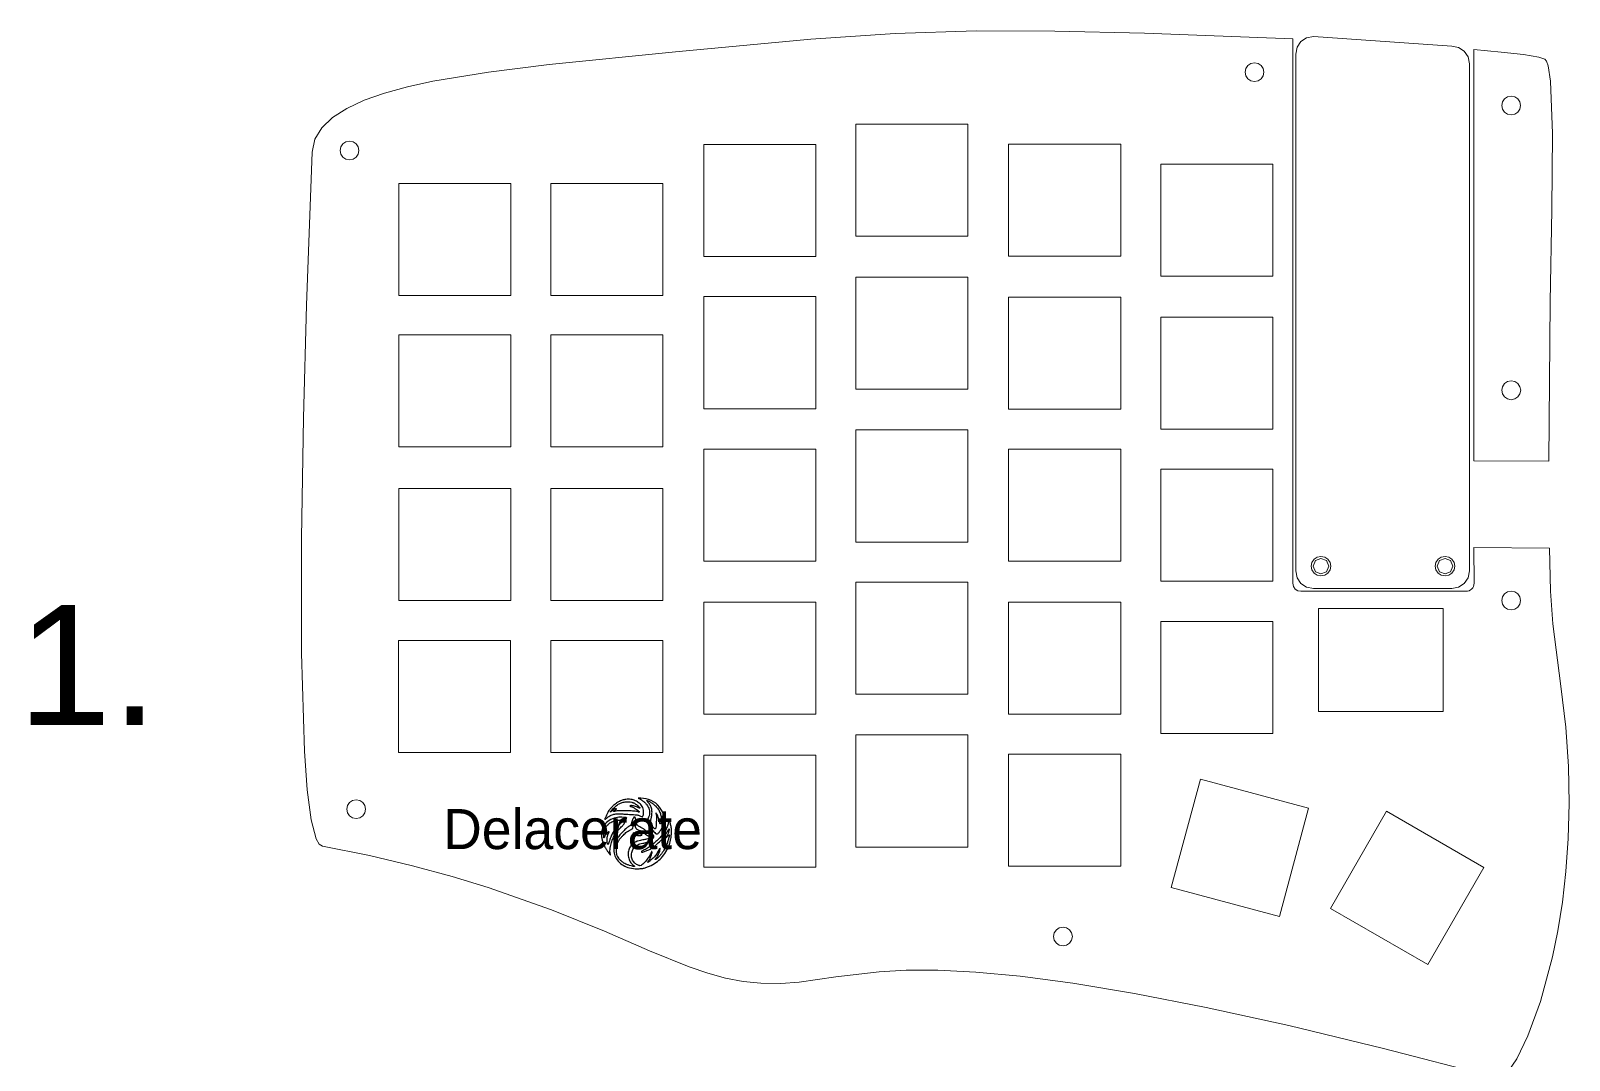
# Model space of a CAD drawing. Extents: x -219 to 329, y -29 to 491.
# Drawn here: x -219.1 to -26.9, y 362.5 to 491.1 of the extents above; entities that cross this region are included whole.
import ezdxf

# ---------------------------------------------------------------- set-up
doc = ezdxf.new("R2010")
doc.units = 0
doc.header["$MEASUREMENT"] = 0
doc.layers.get('0').update_dxf_attribs({"lineweight": 25, "true_color": 0xffffff})
doc.layers.add('Layer 1', color=7, linetype='BYLAYER', lineweight=5, true_color=0xffffff)
doc.styles.add('textstyle4', font='')
doc.styles.add('textstyle7', font='')
doc.styles.get('textstyle4').set_extended_font_data('Nimbus Sans [UKWN]')
doc.styles.get('textstyle7').set_extended_font_data('Empires')

msp = doc.modelspace()

# ---------------------------------------------------------------- linework, layer by layer
at = {"color": 5, "true_color": 0x0000ff}
for points in [[(-144.77, 395.08, 0.021416), (-145, 395.04, 0.028277), (-145.22, 394.98, 0.025595), (-145.44, 394.9, 0.013536), (-145.7, 394.77, 0.042504), (-146, 394.58, 0.022333), (-146.34, 394.3, 0.022256), (-146.66, 393.98, 0.036844), (-146.89, 393.68, 0.029866), (-147.04, 393.44, 0.012216), (-147.21, 393.09, 0.008749), (-147.36, 392.75, 0.095306), (-147.39, 392.6, 0.546801), (-147.37, 392.59, 0.041861), (-147.32, 392.62, 0.028123), (-147.24, 392.68, 0.013668), (-147.16, 392.75, -0.060301), (-146.79, 393.02, -0.061454), (-146.38, 393.19, -0.052645), (-145.89, 393.27, -0.029227), (-145.27, 393.27, 0.001164), (-145.02, 393.25, 0.000535), (-144.69, 393.23, 0.000529), (-144.34, 393.21, 0.000733), (-144.03, 393.2, -0.004485), (-143.61, 393.17, -0.024068), (-143.38, 393.15, -0.038649), (-143.21, 393.1, -0.025833), (-143.02, 393.03, 0.005668), (-142.84, 392.95, 0.06691), (-142.76, 392.93, 0.177373), (-142.71, 392.94, 0.092553), (-142.67, 392.98, 0.122046), (-142.57, 393.21, 0.053548), (-142.56, 393.54, 0.0512), (-142.62, 393.9, 0.067061), (-142.75, 394.2, 0.079435), (-143.11, 394.62, 0.074893), (-143.59, 394.92, 0.071548), (-144.15, 395.08, 0.062987)], [(-144.03, 394.73, -0.024427), (-143.91, 394.69, -0.013925), (-143.78, 394.63, -0.013883), (-143.65, 394.57, -0.022292), (-143.55, 394.5, -0.024315), (-143.35, 394.36, -0.024077), (-143.17, 394.2, -0.017054), (-143.03, 394.05, -0.395866), (-143.03, 393.99, -0.281029), (-143.05, 393.99, -0.013728), (-143.13, 394.02, -0.018919), (-143.23, 394.06, -0.012167), (-143.34, 394.11, 0.042961), (-143.57, 394.21, 0.033852), (-143.83, 394.28, 0.03438), (-144.08, 394.3, 0.10325), (-144.24, 394.28, 0.338007), (-144.26, 394.26, 0.234176), (-144.24, 394.23, 0.048232), (-144.17, 394.2, 0.008257), (-144.03, 394.15, -0.045337), (-143.8, 394.05, -0.018174), (-143.51, 393.87, -0.015771), (-143.24, 393.68, -0.093969), (-143.13, 393.56, -0.110977), (-143.11, 393.51, -0.342591), (-143.13, 393.49, -0.170979), (-143.18, 393.48, -0.044045), (-143.24, 393.51, 0.090533), (-143.43, 393.57, 0.012977), (-143.83, 393.62, 0.012557), (-144.36, 393.64, 0.006243), (-145.04, 393.66, 0.00404), (-145.45, 393.65, 0.008274), (-145.78, 393.64, 0.008191), (-146.02, 393.63, 0.065085), (-146.14, 393.6, -0.021984), (-146.28, 393.56, -0.514141), (-146.31, 393.58, -0.222013), (-146.28, 393.64, -0.013469), (-146.13, 393.74, 0.017603), (-146.05, 393.79, 0.037896), (-145.99, 393.84, 0.066691), (-145.96, 393.88, 0.47273), (-145.97, 393.89, 0.140908), (-146.08, 393.9, 0.049687), (-146.22, 393.85, 0.04508), (-146.38, 393.76, 0.04213), (-146.52, 393.64, -0.013673), (-146.59, 393.57, -0.028422), (-146.64, 393.53, -0.043719), (-146.68, 393.5, -0.550557), (-146.7, 393.51, -0.195265), (-146.65, 393.62, -0.005644), (-146.3, 393.97, -0.011337), (-145.95, 394.3, -0.04722), (-145.72, 394.47, -0.053934), (-145.33, 394.65, -0.043849), (-144.87, 394.76, -0.044777), (-144.42, 394.79, -0.065497)], [(-142.95, 395.09, -0.052586), (-142.68, 394.92, -0.031693), (-142.4, 394.68, -0.031648), (-142.15, 394.4, -0.051154), (-141.98, 394.13, -0.052531), (-141.87, 393.82, -0.051989), (-141.82, 393.5, -0.051397), (-141.84, 393.18, -0.049095), (-141.93, 392.85, 0.027071), (-142.01, 392.6, 0.047825), (-142.05, 392.39, 0.05601), (-142.04, 392.2, 0.05869), (-141.98, 392.02, 0.056823), (-141.79, 391.68, 0.020415), (-141.45, 391.24, 0.013846), (-141.08, 390.83, 0.205559), (-140.91, 390.76, 0.20915), (-140.75, 390.82, 0.028544), (-140.52, 391.11, 0.031822), (-140.29, 391.46, 0.037293), (-140.13, 391.83, 0.140913), (-140.04, 393.01, 0.121877), (-140.57, 394.13, 0.112852), (-141.62, 394.93, 0.108402), (-142.92, 395.22), (-143.22, 395.22)], [(-141.64, 394.7, -0.025198), (-141.52, 394.63, -0.010477), (-141.37, 394.51, -0.010335), (-141.22, 394.39, -0.013152), (-141.08, 394.26, -0.052329), (-140.74, 393.87, -0.057751), (-140.51, 393.43, -0.058432), (-140.38, 392.95, -0.055775), (-140.36, 392.45, -0.011388), (-140.38, 392.32, -0.013103), (-140.4, 392.2, -0.012242), (-140.42, 392.11, -0.070855), (-140.44, 392.06, -0.148643), (-140.47, 392.02, -0.436086), (-140.5, 392.03, -0.041305), (-140.52, 392.12, -0.001535), (-140.6, 392.46, 0.022045), (-140.68, 392.74, 0.023191), (-140.78, 393.01, 0.023188), (-140.89, 393.23, 0.098003), (-140.98, 393.34, 0.007238), (-141.03, 393.37, 0.341336), (-141.04, 393.37, 0.330003), (-141.04, 393.36, 0.007007), (-141.02, 393.31, -0.097545), (-140.95, 393, -0.011672), (-140.97, 392.29, -0.007255), (-141.01, 391.56, -0.241211), (-141.1, 391.42, -0.376445), (-141.22, 391.44, -0.026392), (-141.44, 391.74, -0.031584), (-141.63, 392.07, -0.113497), (-141.68, 392.31, -0.041088), (-141.68, 392.38, -0.00597), (-141.65, 392.51, -0.006725), (-141.62, 392.66, -0.005715), (-141.59, 392.82, 0.047916), (-141.51, 393.36, 0.062723), (-141.55, 393.86, 0.066854), (-141.71, 394.31, 0.065889), (-141.98, 394.7, -0.007005), (-142.04, 394.77, -0.010315), (-142.09, 394.84, -0.005965), (-142.14, 394.89, -0.161784), (-142.14, 394.91, -0.513535), (-142.12, 394.93, -0.017646), (-142, 394.88, -0.019846), (-141.83, 394.81, -0.010704)], [(-145.81, 392.82, 0.08186), (-146.66, 392.56, 0.094856), (-147.33, 392.05, 0.100956), (-147.74, 391.36, 0.105877), (-147.83, 390.57, 0.029828), (-147.78, 390.26, 0.016031), (-147.69, 389.88, 0.016029), (-147.57, 389.51, 0.032127), (-147.45, 389.22, 0.021062), (-147.33, 389.02, 0.007327), (-147.15, 388.73, 0.007464), (-146.95, 388.44, 0.017011), (-146.79, 388.23, 0.050239), (-146.73, 388.16, 0.55275), (-146.7, 388.17, 0.109624), (-146.7, 388.24, 0.007998), (-146.74, 388.43, -0.066918), (-146.76, 388.66, -0.022615), (-146.73, 388.99, -0.022319), (-146.67, 389.36, -0.026133), (-146.58, 389.7, -0.027548), (-146.36, 390.24, -0.031876), (-146.09, 390.74, -0.031608), (-145.76, 391.19, -0.026274), (-145.35, 391.64, 0.007393), (-145.16, 391.84, 0.02491), (-145.04, 391.98, 0.037723), (-144.97, 392.08, 0.12889), (-144.95, 392.16, -0.062726), (-144.93, 392.28, -0.036324), (-144.89, 392.42, -0.036467), (-144.82, 392.55, -0.084404), (-144.75, 392.64, 0.026233), (-144.72, 392.66, 0.030537), (-144.7, 392.69, 0.031902), (-144.68, 392.72, 0.131716), (-144.67, 392.74, 0.378308), (-144.73, 392.8, 0.011798), (-145.09, 392.83, 0.020791), (-145.47, 392.85, 0.031975)], [(-145.33, 392.45, -0.180373), (-145.29, 392.36, -0.14981), (-145.31, 392.27, -0.052909), (-145.41, 392.13, -0.006586), (-145.67, 391.85, 0.024248), (-146.1, 391.35, 0.035608), (-146.43, 390.87, 0.036446), (-146.67, 390.35, 0.027151), (-146.87, 389.76, -0.01264), (-146.91, 389.65, -0.019685), (-146.94, 389.55, -0.01469), (-146.98, 389.48, -0.284573), (-147, 389.46, -0.333831), (-147.05, 389.5, -0.035283), (-147.09, 389.66, -0.031444), (-147.11, 389.89, -0.017107), (-147.1, 390.16, -0.012316), (-147.09, 390.38, -0.030633), (-147.06, 390.53, -0.037126), (-147.02, 390.66, -0.027901), (-146.96, 390.8, 0.011966), (-146.91, 390.9, 0.042958), (-146.88, 390.97, 0.098273), (-146.88, 391.02, 0.375822), (-146.9, 391.03, 0.188652), (-146.99, 391, 0.018354), (-147.16, 390.83, 0.023491), (-147.31, 390.65, 0.075492), (-147.39, 390.51, -0.004422), (-147.47, 390.28, -0.522171), (-147.5, 390.28, -0.209754), (-147.52, 390.32, -0.002199), (-147.52, 390.63, -0.028783), (-147.5, 391.02, -0.058195), (-147.43, 391.32, -0.062727), (-147.3, 391.58, -0.038937), (-147.09, 391.85, -0.035915), (-146.88, 392.05, -0.037747), (-146.65, 392.21, -0.036737), (-146.39, 392.33, -0.030723), (-146.1, 392.43, -0.029505), (-145.86, 392.48, -0.029582), (-145.62, 392.5, -0.027713), (-145.42, 392.49, -0.176279)], [(-143.84, 392.75, 0.056535), (-143.9, 392.65, 0.023717), (-143.96, 392.51, 0.013586), (-144.03, 392.29, 0.002855), (-144.15, 391.89, -0.115593), (-144.17, 391.86, -0.031794), (-144.22, 391.81, -0.030338), (-144.28, 391.76, -0.027575), (-144.36, 391.72, 0.063666), (-144.67, 391.51, 0.018815), (-145.09, 391.11, 0.019296), (-145.51, 390.64, 0.026974), (-145.84, 390.19, 0.019328), (-145.92, 390.06, 0.010872), (-146, 389.9, 0.010838), (-146.08, 389.73, 0.017394), (-146.14, 389.59, 0.0518), (-146.23, 389.23, 0.034183), (-146.26, 388.8, 0.034473), (-146.24, 388.38, 0.060074), (-146.15, 388.04, 0.0887), (-145.74, 387.37, 0.080534), (-145.11, 386.85, 0.073632), (-144.3, 386.53, 0.057606), (-143.36, 386.42, 0.023256), (-142.88, 386.44, 0.035908), (-142.47, 386.51, 0.035059), (-142.07, 386.64, 0.020888), (-141.61, 386.84, 0.050744), (-140.84, 387.33, 0.052812), (-140.19, 387.96, 0.051808), (-139.67, 388.72, 0.045607), (-139.3, 389.61, 0.018011), (-139.2, 389.97, 0.017378), (-139.12, 390.34, 0.017933), (-139.08, 390.7, 0.023637), (-139.06, 391.03, 0.035278), (-139.09, 391.44, 0.019993), (-139.18, 391.93, 0.010956), (-139.29, 392.39, 0.338607), (-139.38, 392.46, 0.313661), (-139.4, 392.45, 0.01178), (-139.42, 392.37, 0.017548), (-139.45, 392.28, 0.010994), (-139.47, 392.17, -0.049818), (-139.63, 391.65, -0.040068), (-139.9, 391.12, -0.035082), (-140.29, 390.58, -0.022954), (-140.8, 390.02, -0.017542), (-141.26, 389.59, -0.022927), (-141.7, 389.24, -0.022326), (-142.19, 388.92, -0.015343), (-142.76, 388.61, 0.260644), (-142.82, 388.52, 0.499888), (-142.77, 388.48, 0.035294), (-142.36, 388.6, 0.027231), (-141.92, 388.78, 0.04789), (-141.25, 389.2, 0.032422), (-140.56, 389.79, 0.032566), (-139.96, 390.46, 0.051043), (-139.55, 391.11, -0.012356), (-139.45, 391.31, -0.088898), (-139.38, 391.39, -0.626072), (-139.35, 391.37, -0.064394), (-139.36, 391.27, -0.011618), (-139.43, 391.02, -0.019841), (-139.49, 390.81, -0.023764), (-139.56, 390.64, -0.039608), (-139.64, 390.51, 0.01048), (-139.74, 390.34, 0.60841), (-139.73, 390.32, 0.195442), (-139.68, 390.34, 0.007236), (-139.53, 390.51, -0.026434), (-139.39, 390.66, -0.596429), (-139.34, 390.65, -0.107167), (-139.35, 390.53, -0.004154), (-139.46, 390.11, -0.018707), (-139.59, 389.68, -0.01917), (-139.76, 389.25, -0.019645), (-139.96, 388.85, -0.022383), (-140.18, 388.49, -0.024232), (-140.38, 388.22, -0.018923), (-140.62, 387.94, -0.018681), (-140.86, 387.71, -0.061323), (-141.04, 387.58, -0.08263), (-141.11, 387.56, -0.548819), (-141.13, 387.58, -0.113396), (-141.09, 387.64, -0.019962), (-141, 387.74, 0.057326), (-140.87, 387.89, 0.028896), (-140.75, 388.11, 0.027057), (-140.64, 388.36, 0.026428), (-140.55, 388.63, 0.007132), (-140.49, 388.91, 0.274471), (-140.51, 388.97, 0.478108), (-140.55, 388.96, 0.009432), (-140.67, 388.73, -0.014141), (-140.81, 388.47, -0.017806), (-140.96, 388.23, -0.018602), (-141.12, 388.02, -0.018387), (-141.29, 387.82, -0.025507), (-141.47, 387.64, -0.011156), (-141.72, 387.43, -0.003557), (-141.99, 387.22, -0.379657), (-142.03, 387.22, -0.333358), (-142.03, 387.23, -0.004818), (-141.99, 387.31, -0.010972), (-141.93, 387.4, -0.006744), (-141.86, 387.51, 0.020021), (-141.79, 387.63, 0.014549), (-141.72, 387.77, 0.014741), (-141.66, 387.9, 0.030966), (-141.62, 388.01, 0.005464), (-141.5, 388.44, 0.190488), (-141.52, 388.54, 0.596149), (-141.57, 388.54, 0.009196), (-141.73, 388.22, -0.037756), (-142.02, 387.72, -0.033486), (-142.39, 387.25, -0.031894), (-142.76, 386.89, -0.180992), (-143.01, 386.8, -0.078539), (-143.16, 386.83, -0.041744), (-143.34, 386.9, -0.038483), (-143.53, 387.02, -0.036264), (-143.69, 387.16, -0.106539), (-143.98, 387.61, -0.094808), (-144.07, 388.15, -0.093237), (-143.96, 388.7, -0.09886), (-143.66, 389.15, -0.039591), (-143.47, 389.31, -0.049298), (-143.27, 389.42, -0.039326), (-143.03, 389.52, -0.01528), (-142.67, 389.6, 0.030573), (-142.16, 389.75, 0.044645), (-141.73, 389.94, 0.053581), (-141.43, 390.16, 0.165315), (-141.3, 390.37, 0.04041), (-141.29, 390.48, 0.092858), (-141.3, 390.55, 0.14403), (-141.34, 390.6, 0.165376), (-141.39, 390.62, -0.125073), (-141.55, 390.66, -0.012159), (-141.89, 390.85, -0.014846), (-142.21, 391.07, -0.073941), (-142.37, 391.22, 0.045064), (-142.46, 391.31, 0.030041), (-142.57, 391.4, 0.024846), (-142.72, 391.48, 0.013973), (-142.9, 391.58, -0.02641), (-143.19, 391.74, -0.086673), (-143.35, 391.88, -0.099345), (-143.44, 392.06, -0.041321), (-143.5, 392.32, 0.01705), (-143.53, 392.55, 0.037433), (-143.58, 392.73, 0.050305), (-143.63, 392.84, 0.265816), (-143.69, 392.87, 0.13067), (-143.72, 392.86, 0.034744), (-143.76, 392.84, 0.032779), (-143.8, 392.8, 0.028647)], [(-143.66, 392.04, 0.052617), (-143.63, 391.71, 0.113874), (-143.52, 391.48, 0.109743), (-143.32, 391.32, 0.046746), (-143, 391.19, -0.025947), (-142.85, 391.14, -0.037246), (-142.74, 391.08, -0.03672), (-142.63, 391.01, -0.024266), (-142.51, 390.91, 0.041096), (-142.31, 390.74, 0.03709), (-142.08, 390.59, 0.037982), (-141.86, 390.5, 0.141155), (-141.71, 390.5, -0.07497), (-141.62, 390.51, -0.217508), (-141.57, 390.48, -0.21688), (-141.56, 390.43, -0.074588), (-141.59, 390.35, -0.161162), (-141.68, 390.26, -0.035462), (-141.88, 390.18, -0.025326), (-142.19, 390.1, -0.008399), (-142.65, 390.02, 0.02981), (-143.26, 389.88, 0.062527), (-143.71, 389.69, 0.074758), (-144.04, 389.42, 0.062587), (-144.31, 389.04, 0.096721), (-144.48, 388.49, 0.077411), (-144.44, 387.87, 0.078039), (-144.23, 387.29, 0.101382), (-143.85, 386.86, -0.004619), (-143.73, 386.77, -0.097134), (-143.7, 386.73, -0.507574), (-143.71, 386.71, -0.051772), (-143.77, 386.71, -0.064526), (-143.95, 386.73, -0.009811), (-144.31, 386.83, -0.011625), (-144.67, 386.95, -0.031394), (-144.92, 387.06, -0.053337), (-145.16, 387.22, -0.026304), (-145.43, 387.46, -0.026288), (-145.67, 387.73, -0.056132), (-145.83, 387.97, -0.031871), (-145.89, 388.12, -0.047189), (-145.92, 388.26, -0.029101), (-145.93, 388.44, -0.005396), (-145.94, 388.78), (-145.94, 389.36), (-145.74, 389.77, -0.017229), (-145.61, 390, -0.030811), (-145.49, 390.19, -0.026134), (-145.33, 390.37, -0.009048), (-145.09, 390.62, -0.009841), (-144.86, 390.84, -0.020689), (-144.66, 391.01, -0.024349), (-144.48, 391.13, -0.021099), (-144.28, 391.25), (-143.9, 391.44), (-143.88, 391.79, -0.024552), (-143.83, 392.14, -0.133049), (-143.75, 392.31, -0.627324), (-143.69, 392.29, -0.049479)], [(-143.52, 391, 0.093143), (-143.52, 390.98, 0.03528), (-143.51, 390.95, 0.033438), (-143.49, 390.93, 0.034797), (-143.47, 390.9, -0.27979), (-143.46, 390.86, -0.260605), (-143.5, 390.82, -0.095415), (-143.59, 390.81, -0.050072), (-143.71, 390.84, 0.014396), (-143.85, 390.89, 0.46459), (-143.87, 390.87, 0.252829), (-143.86, 390.83, 0.0094), (-143.73, 390.73, 0.034014), (-143.63, 390.66, 0.054159), (-143.53, 390.62, 0.04497), (-143.42, 390.6, 0.016424), (-143.25, 390.58, 0.015075), (-143.13, 390.58, 0.015484), (-143, 390.58, 0.015402), (-142.9, 390.59, 0.060994), (-142.83, 390.61, 0.007), (-142.76, 390.64, 0.225622), (-142.75, 390.65, 0.37579), (-142.75, 390.67, 0.013984), (-142.81, 390.69, -0.03208), (-142.85, 390.71, -0.016248), (-142.9, 390.74, -0.01607), (-142.95, 390.77, -0.023042), (-142.99, 390.8, 0.033847), (-143.04, 390.84, 0.017532), (-143.1, 390.87, 0.017349), (-143.16, 390.9, 0.025173), (-143.22, 390.93, -0.002679), (-143.28, 390.95, -0.002214), (-143.35, 390.97, -0.002235), (-143.4, 390.99, -0.005992), (-143.44, 391.01, 0.043319), (-143.47, 391.02, 0.081279), (-143.5, 391.02, 0.13262), (-143.52, 391.01, 0.237017)]]:
    msp.add_lwpolyline(points, format="xyb", close=True, dxfattribs=at)
at = {"layer": 'Layer 1'}
for p, q in [((-111.12, 490.74), (-121.66, 490.03)), ((-101.02, 491.09), (-111.12, 490.74)), ((-91.18, 491.06), (-101.02, 491.09)), ((-79.97, 490.81), (-91.18, 491.06)), ((-61.45, 490.08), (-79.97, 490.81)), ((-60.44, 489.73), (-59.74, 490.21)), ((-59.74, 490.21), (-58.88, 490.38)), ((-58.88, 490.38), (-41.59, 489.18)), ((-138.57, 488.46), (-154.36, 486.86)), ((-121.66, 490.03), (-138.57, 488.46)), ((-61.45, 422.07), (-61.45, 490.08)), ((-61.45, 422.07), (-61.45, 490.08)), ((-61.08, 488.18), (-60.91, 489.04)), ((-60.91, 489.04), (-60.44, 489.73)), ((-41.59, 489.18), (-40.73, 489.01)), ((-40.73, 489.01), (-40.03, 488.54)), ((-40.03, 488.54), (-39.56, 487.84)), ((-38.82, 472.08), (-38.82, 488.75)), ((-38.82, 488.75), (-35.41, 488.43)), ((-35.41, 488.43), (-32.62, 488.11)), ((-154.36, 486.86), (-161.95, 485.93)), ((-67.31, 486.39), (-67.4, 485.93)), ((-67.06, 486.76), (-67.31, 486.39)), ((-66.68, 487.01), (-67.06, 486.76)), ((-66.23, 487.1), (-66.68, 487.01)), ((-65.77, 487.01), (-66.23, 487.1)), ((-65.4, 486.76), (-65.77, 487.01)), ((-65.15, 486.39), (-65.4, 486.76)), ((-65.05, 485.93), (-65.15, 486.39)), ((-61.08, 423.63), (-61.08, 488.18)), ((-39.56, 487.84), (-39.39, 486.98)), ((-39.39, 486.98), (-39.39, 423.62)), ((-32.62, 488.11), (-30.71, 487.81)), ((-30.71, 487.81), (-29.97, 487.56)), ((-29.97, 487.56), (-29.74, 487.28)), ((-29.74, 487.28), (-29.54, 486.72)), ((-29.54, 486.72), (-29.26, 484.81)), ((-168.9, 484.78), (-172.04, 484.09)), ((-161.95, 485.93), (-168.9, 484.78)), ((-67.4, 485.93), (-67.31, 485.47)), ((-67.4, 485.93), (-67.4, 485.93)), ((-67.31, 485.47), (-67.06, 485.1)), ((-67.06, 485.1), (-66.68, 484.85)), ((-66.68, 484.85), (-66.23, 484.76)), ((-66.23, 484.76), (-65.77, 484.85)), ((-65.77, 484.85), (-65.4, 485.1)), ((-65.4, 485.1), (-65.15, 485.47)), ((-65.15, 485.47), (-65.05, 485.93)), ((-29.26, 484.81), (-29.02, 478.24)), ((-174.91, 483.3), (-177.45, 482.41)), ((-172.04, 484.09), (-174.91, 483.3)), ((-34.99, 482.59), (-35.25, 482.22)), ((-34.62, 482.85), (-34.99, 482.59)), ((-34.16, 482.94), (-34.62, 482.85)), ((-33.71, 482.85), (-34.16, 482.94)), ((-33.33, 482.59), (-33.71, 482.85)), ((-33.08, 482.22), (-33.33, 482.59)), ((-179.63, 481.4), (-181.42, 480.27)), ((-177.45, 482.41), (-179.63, 481.4)), ((-35.25, 482.22), (-35.34, 481.76)), ((-35.34, 481.76), (-35.25, 481.31)), ((-35.34, 481.76), (-35.34, 481.76)), ((-35.25, 481.31), (-34.99, 480.93)), ((-34.99, 480.93), (-34.62, 480.68)), ((-34.62, 480.68), (-34.16, 480.59)), ((-34.16, 480.59), (-33.71, 480.68)), ((-33.71, 480.68), (-33.33, 480.93)), ((-33.33, 480.93), (-33.08, 481.31)), ((-32.99, 481.76), (-33.08, 482.22)), ((-33.08, 481.31), (-32.99, 481.76)), ((-182.76, 478.98), (-183.63, 477.54)), ((-181.42, 480.27), (-182.76, 478.98)), ((-102.05, 479.43), (-116.05, 479.43)), ((-116.05, 479.43), (-116.05, 465.42)), ((-102.05, 465.42), (-102.05, 479.43)), ((-183.63, 477.54), (-183.97, 475.94)), ((-180.12, 476.96), (-180.38, 476.59)), ((-179.75, 477.21), (-180.12, 476.96)), ((-179.29, 477.3), (-179.75, 477.21)), ((-178.84, 477.21), (-179.29, 477.3)), ((-178.47, 476.96), (-178.84, 477.21)), ((-178.21, 476.59), (-178.47, 476.96)), ((-121.05, 476.88), (-135.05, 476.88)), ((-135.05, 476.88), (-135.05, 462.88)), ((-121.05, 462.88), (-121.05, 476.88)), ((-82.95, 476.92), (-96.95, 476.92)), ((-96.95, 476.92), (-96.95, 462.92)), ((-82.95, 462.92), (-82.95, 476.92)), ((-29.02, 478.24), (-29.09, 468.74)), ((-183.97, 475.94), (-184.66, 456.8)), ((-180.38, 476.59), (-180.47, 476.13)), ((-180.47, 476.13), (-180.38, 475.67)), ((-180.47, 476.13), (-180.47, 476.13)), ((-180.38, 475.67), (-180.13, 475.3)), ((-180.13, 475.3), (-179.75, 475.05)), ((-179.75, 475.05), (-179.29, 474.95)), ((-179.29, 474.95), (-178.84, 475.05)), ((-178.84, 475.05), (-178.47, 475.3)), ((-178.47, 475.3), (-178.21, 475.67)), ((-178.12, 476.13), (-178.21, 476.59)), ((-178.21, 475.67), (-178.12, 476.13)), ((-63.95, 474.42), (-77.95, 474.42)), ((-77.95, 474.42), (-77.95, 460.42)), ((-63.95, 460.42), (-63.95, 474.42)), ((-159.15, 472.02), (-173.15, 472.02)), ((-173.15, 472.02), (-173.15, 458.02)), ((-159.15, 458.02), (-159.15, 472.02)), ((-140.15, 472.02), (-154.15, 472.02)), ((-154.15, 472.02), (-154.15, 458.02)), ((-140.15, 458.02), (-140.15, 472.02)), ((-38.82, 455.41), (-38.82, 472.08)), ((-29.09, 468.74), (-29.29, 457.23)), ((-116.05, 465.42), (-102.05, 465.42)), ((-135.05, 462.88), (-121.05, 462.88)), ((-96.95, 462.92), (-82.95, 462.92)), ((-102.05, 460.33), (-116.05, 460.33)), ((-116.05, 460.33), (-116.05, 446.33)), ((-102.05, 446.33), (-102.05, 460.33)), ((-77.95, 460.42), (-63.95, 460.42)), ((-173.15, 458.02), (-159.15, 458.02)), ((-154.15, 458.02), (-140.15, 458.02)), ((-135.05, 457.88), (-135.05, 443.88)), ((-121.05, 457.88), (-135.05, 457.88)), ((-121.05, 443.88), (-121.05, 457.88)), ((-96.95, 457.83), (-96.95, 443.82)), ((-82.95, 457.83), (-96.95, 457.83)), ((-82.95, 443.82), (-82.95, 457.83)), ((-184.66, 456.8), (-185.03, 442.74)), ((-29.29, 457.23), (-29.45, 437.32)), ((-63.95, 455.33), (-77.95, 455.33)), ((-77.95, 455.33), (-77.95, 441.32)), ((-63.95, 441.32), (-63.95, 455.33)), ((-38.82, 437.38), (-38.82, 455.41)), ((-173.15, 453.12), (-173.15, 439.12)), ((-159.15, 453.12), (-173.15, 453.12)), ((-159.15, 439.12), (-159.15, 453.12)), ((-154.15, 453.12), (-154.15, 439.12)), ((-140.15, 453.12), (-154.15, 453.12)), ((-140.15, 439.12), (-140.15, 453.12)), ((-116.05, 446.33), (-102.05, 446.33)), ((-35.24, 446.63), (-35.33, 446.18)), ((-35.33, 446.18), (-35.24, 445.72)), ((-35.33, 446.18), (-35.33, 446.18)), ((-34.99, 447.01), (-35.24, 446.63)), ((-34.61, 447.26), (-34.99, 447.01)), ((-34.16, 447.35), (-34.61, 447.26)), ((-33.7, 447.26), (-34.16, 447.35)), ((-33.33, 447.01), (-33.7, 447.26)), ((-33.08, 446.63), (-33.33, 447.01)), ((-32.98, 446.18), (-33.08, 446.63)), ((-33.08, 445.72), (-32.98, 446.18)), ((-35.24, 445.72), (-34.99, 445.35)), ((-34.99, 445.35), (-34.61, 445.1)), ((-34.61, 445.1), (-34.16, 445)), ((-34.16, 445), (-33.7, 445.1)), ((-33.7, 445.1), (-33.33, 445.35)), ((-33.33, 445.35), (-33.08, 445.72)), ((-185.03, 442.74), (-185.28, 427.73)), ((-135.05, 443.88), (-121.05, 443.88)), ((-96.95, 443.82), (-82.95, 443.82)), ((-102.05, 441.23), (-116.05, 441.23)), ((-116.05, 441.23), (-116.05, 427.23)), ((-102.05, 427.23), (-102.05, 441.23)), ((-77.95, 441.32), (-63.95, 441.32)), ((-173.15, 439.12), (-159.15, 439.12)), ((-154.15, 439.12), (-140.15, 439.12)), ((-121.05, 438.82), (-135.05, 438.82)), ((-135.05, 438.82), (-135.05, 424.82)), ((-121.05, 424.82), (-121.05, 438.82)), ((-82.95, 438.82), (-96.95, 438.82)), ((-96.95, 438.82), (-96.95, 424.82)), ((-82.95, 424.82), (-82.95, 438.82)), ((-63.95, 436.32), (-77.95, 436.32)), ((-77.95, 436.32), (-77.95, 422.32)), ((-63.95, 422.32), (-63.95, 436.32)), ((-29.45, 437.32), (-38.82, 437.38)), ((-159.15, 433.92), (-173.15, 433.92)), ((-173.15, 433.92), (-173.15, 419.92)), ((-159.15, 419.92), (-159.15, 433.92)), ((-140.15, 433.92), (-154.15, 433.92)), ((-154.15, 433.92), (-154.15, 419.92)), ((-140.15, 419.92), (-140.15, 433.92)), ((-185.28, 427.73), (-185.28, 413.33)), ((-116.05, 427.23), (-102.05, 427.23)), ((-135.05, 424.82), (-121.05, 424.82)), ((-96.95, 424.82), (-82.95, 424.82)), ((-59.07, 424.68), (-58.8, 425.08)), ((-58.62, 424.9), (-58.91, 424.21)), ((-58.8, 425.08), (-58.4, 425.34)), ((-57.93, 425.19), (-58.62, 424.9)), ((-58.4, 425.34), (-57.93, 425.44)), ((-57.93, 425.44), (-57.47, 425.34)), ((-57.93, 425.44), (-57.93, 425.44)), ((-57.24, 424.9), (-57.93, 425.19)), ((-57.93, 425.19), (-57.93, 425.19)), ((-57.47, 425.34), (-57.07, 425.08)), ((-56.96, 424.21), (-57.24, 424.9)), ((-57.07, 425.08), (-56.8, 424.68)), ((-43.57, 424.68), (-43.3, 425.08)), ((-43.12, 424.9), (-43.41, 424.21)), ((-43.3, 425.08), (-42.9, 425.34)), ((-42.43, 425.19), (-43.12, 424.9)), ((-42.9, 425.34), (-42.43, 425.44)), ((-42.43, 425.44), (-41.97, 425.34)), ((-42.43, 425.44), (-42.43, 425.44)), ((-41.74, 424.9), (-42.43, 425.19)), ((-42.43, 425.19), (-42.43, 425.19)), ((-41.97, 425.34), (-41.57, 425.08)), ((-41.46, 424.21), (-41.74, 424.9)), ((-41.57, 425.08), (-41.3, 424.68)), ((-38.82, 426.53), (-38.81, 422.07)), ((-29.4, 426.46), (-38.82, 426.53)), ((-29.24, 421.09), (-29.4, 426.46)), ((-60.91, 422.77), (-61.08, 423.63)), ((-59.16, 424.21), (-59.07, 424.68)), ((-59.07, 423.74), (-59.16, 424.21)), ((-58.8, 423.35), (-59.07, 423.74)), ((-58.91, 424.21), (-58.62, 423.52)), ((-58.4, 423.08), (-58.8, 423.35)), ((-58.62, 423.52), (-57.93, 423.24)), ((-57.93, 422.99), (-58.4, 423.08)), ((-57.93, 423.24), (-57.24, 423.52)), ((-57.47, 423.08), (-57.93, 422.99)), ((-57.07, 423.35), (-57.47, 423.08)), ((-57.24, 423.52), (-56.96, 424.21)), ((-56.8, 423.74), (-57.07, 423.35)), ((-56.8, 424.68), (-56.71, 424.21)), ((-56.71, 424.21), (-56.8, 423.74)), ((-43.66, 424.21), (-43.57, 424.68)), ((-43.57, 423.74), (-43.66, 424.21)), ((-43.3, 423.35), (-43.57, 423.74)), ((-43.41, 424.21), (-43.12, 423.52)), ((-42.9, 423.08), (-43.3, 423.35)), ((-43.12, 423.52), (-42.43, 423.24)), ((-42.43, 422.99), (-42.9, 423.08)), ((-42.43, 423.24), (-41.74, 423.52)), ((-41.97, 423.08), (-42.43, 422.99)), ((-41.57, 423.35), (-41.97, 423.08)), ((-41.74, 423.52), (-41.46, 424.21)), ((-41.3, 423.74), (-41.57, 423.35)), ((-41.3, 424.68), (-41.21, 424.21)), ((-41.21, 424.21), (-41.3, 423.74)), ((-39.39, 423.62), (-39.56, 422.76)), ((-102.05, 422.23), (-116.05, 422.23)), ((-116.05, 422.23), (-116.05, 408.23)), ((-102.05, 408.23), (-102.05, 422.23)), ((-77.95, 422.32), (-63.95, 422.32)), ((-61.38, 421.68), (-61.45, 422.07)), ((-61.38, 421.69), (-61.45, 422.07)), ((-61.16, 421.36), (-61.38, 421.69)), ((-61.16, 421.36), (-61.38, 421.68)), ((-60.84, 421.14), (-61.16, 421.36)), ((-60.84, 421.15), (-61.16, 421.36)), ((-60.44, 422.06), (-60.91, 422.77)), ((-60.45, 421.07), (-60.84, 421.15)), ((-60.45, 421.07), (-60.84, 421.14)), ((-39.82, 421.07), (-60.45, 421.07)), ((-59.74, 421.59), (-60.44, 422.06)), ((-58.88, 421.42), (-59.74, 421.59)), ((-41.59, 421.42), (-58.88, 421.42)), ((-40.73, 421.59), (-41.59, 421.42)), ((-40.03, 422.06), (-40.73, 421.59)), ((-39.56, 422.76), (-40.03, 422.06)), ((-39.62, 421.09), (-39.82, 421.07)), ((-39.43, 421.14), (-39.62, 421.09)), ((-39.26, 421.24), (-39.43, 421.14)), ((-39.11, 421.36), (-39.26, 421.24)), ((-38.98, 421.51), (-39.11, 421.36)), ((-38.89, 421.69), (-38.98, 421.51)), ((-38.83, 421.87), (-38.89, 421.69)), ((-38.81, 422.07), (-38.83, 421.87)), ((-34.62, 421), (-35, 420.75)), ((-34.17, 421.1), (-34.62, 421)), ((-33.71, 421), (-34.17, 421.1)), ((-33.34, 420.75), (-33.71, 421)), ((-28.96, 417.03), (-29.24, 421.09)), ((-173.15, 419.92), (-159.15, 419.92)), ((-154.15, 419.92), (-140.15, 419.92)), ((-121.05, 419.73), (-135.05, 419.73)), ((-135.05, 419.73), (-135.05, 405.72)), ((-121.05, 405.72), (-121.05, 419.73)), ((-82.95, 419.73), (-96.95, 419.73)), ((-96.95, 419.73), (-96.95, 405.72)), ((-82.95, 405.72), (-82.95, 419.73)), ((-35.25, 420.38), (-35.34, 419.92)), ((-35.34, 419.92), (-35.25, 419.47)), ((-35.34, 419.92), (-35.34, 419.92)), ((-35, 420.75), (-35.25, 420.38)), ((-35.25, 419.47), (-35, 419.09)), ((-35, 419.09), (-34.62, 418.84)), ((-33.71, 418.84), (-33.34, 419.09)), ((-33.09, 420.38), (-33.34, 420.75)), ((-33.34, 419.09), (-33.09, 419.47)), ((-32.99, 419.92), (-33.09, 420.38)), ((-33.09, 419.47), (-32.99, 419.92)), ((-63.95, 417.32), (-77.95, 417.32)), ((-77.95, 417.32), (-77.95, 403.32)), ((-63.95, 403.32), (-63.95, 417.32)), ((-58.25, 412.93), (-58.25, 418.93)), ((-58.25, 418.93), (-42.65, 418.93)), ((-42.65, 418.93), (-42.67, 412.39)), ((-34.62, 418.84), (-34.17, 418.75)), ((-34.17, 418.75), (-33.71, 418.84)), ((-27.96, 409.22), (-28.96, 417.03)), ((-185.28, 413.33), (-184.92, 401.09)), ((-159.2, 414.92), (-173.2, 414.92)), ((-173.2, 414.92), (-173.2, 400.92)), ((-159.2, 400.92), (-159.2, 414.92)), ((-140.15, 414.92), (-154.15, 414.92)), ((-154.15, 414.92), (-154.15, 400.92)), ((-140.15, 400.92), (-140.15, 414.92)), ((-58.25, 406.04), (-58.25, 412.93)), ((-42.67, 412.39), (-42.67, 407.95)), ((-116.05, 408.23), (-102.05, 408.23)), ((-42.67, 407.95), (-42.65, 406.04)), ((-27.36, 404.09), (-27.96, 409.22)), ((-135.05, 405.72), (-121.05, 405.72)), ((-96.95, 405.72), (-82.95, 405.72)), ((-42.65, 406.04), (-58.25, 406.04)), ((-27.02, 399.2), (-27.36, 404.09)), ((-102.05, 403.13), (-116.05, 403.13)), ((-116.05, 403.13), (-116.05, 389.13)), ((-102.05, 389.13), (-102.05, 403.13)), ((-77.95, 403.32), (-63.95, 403.32)), ((-184.92, 401.09), (-184.57, 396.26)), ((-173.2, 400.92), (-159.2, 400.92)), ((-154.15, 400.92), (-140.15, 400.92)), ((-121.05, 400.62), (-135.05, 400.62)), ((-135.05, 400.62), (-135.05, 386.62)), ((-121.05, 386.62), (-121.05, 400.62)), ((-82.95, 400.72), (-96.95, 400.72)), ((-96.95, 400.72), (-96.95, 386.73)), ((-82.95, 386.73), (-82.95, 400.72)), ((-26.92, 394.56), (-27.02, 399.2)), ((-184.57, 396.26), (-184.09, 392.54)), ((-73, 397.6), (-76.63, 384.07)), ((-59.48, 393.97), (-73, 397.6)), ((-179.55, 394.31), (-179.64, 393.86)), ((-179.3, 394.69), (-179.55, 394.31)), ((-178.93, 394.94), (-179.3, 394.69)), ((-178.47, 395.03), (-178.93, 394.94)), ((-178.01, 394.94), (-178.47, 395.03)), ((-177.64, 394.69), (-178.01, 394.94)), ((-177.39, 394.31), (-177.64, 394.69)), ((-177.3, 393.86), (-177.39, 394.31)), ((-27.03, 390.18), (-26.92, 394.56)), ((-184.09, 392.54), (-183.47, 390.14)), ((-179.64, 393.86), (-179.55, 393.4)), ((-179.64, 393.86), (-179.64, 393.86)), ((-179.55, 393.4), (-179.3, 393.03)), ((-179.3, 393.03), (-178.93, 392.78)), ((-178.93, 392.78), (-178.47, 392.68)), ((-178.47, 392.68), (-178.01, 392.78)), ((-178.01, 392.78), (-177.64, 393.03)), ((-177.64, 393.03), (-177.39, 393.4)), ((-177.39, 393.4), (-177.3, 393.86)), ((-63.1, 380.45), (-59.48, 393.97)), ((-49.73, 393.59), (-56.73, 381.46)), ((-37.6, 386.59), (-49.73, 393.59)), ((-183.47, 390.14), (-183.09, 389.49)), ((-183.09, 389.49), (-182.68, 389.24)), ((-182.68, 389.24), (-176.8, 388.06)), ((-116.05, 389.13), (-102.05, 389.13)), ((-27.32, 386.06), (-27.03, 390.18)), ((-176.8, 388.06), (-171.41, 386.78)), ((-171.41, 386.78), (-166.48, 385.45)), ((-135.05, 386.62), (-121.05, 386.62)), ((-96.95, 386.73), (-82.95, 386.73)), ((-44.6, 374.46), (-37.6, 386.59)), ((-166.48, 385.45), (-161.97, 384.08)), ((-27.76, 382.23), (-27.32, 386.06)), ((-161.97, 384.08), (-154.08, 381.3)), ((-76.63, 384.07), (-63.1, 380.45)), ((-154.08, 381.3), (-147.46, 378.61)), ((-56.73, 381.46), (-44.6, 374.46)), ((-28.34, 378.68), (-27.76, 382.23)), ((-90.99, 378.77), (-91.25, 378.4)), ((-90.62, 379.02), (-90.99, 378.77)), ((-90.16, 379.11), (-90.62, 379.02)), ((-89.71, 379.02), (-90.16, 379.11)), ((-89.33, 378.77), (-89.71, 379.02)), ((-89.08, 378.4), (-89.33, 378.77)), ((-29.01, 375.42), (-28.34, 378.68)), ((-147.46, 378.61), (-141.81, 376.18)), ((-91.25, 378.4), (-91.34, 377.94)), ((-91.34, 377.94), (-91.25, 377.48)), ((-91.34, 377.94), (-91.34, 377.94)), ((-91.25, 377.48), (-90.99, 377.11)), ((-90.99, 377.11), (-90.62, 376.86)), ((-90.62, 376.86), (-90.16, 376.77)), ((-90.16, 376.77), (-89.71, 376.86)), ((-89.71, 376.86), (-89.33, 377.11)), ((-89.33, 377.11), (-89.08, 377.48)), ((-88.99, 377.94), (-89.08, 378.4)), ((-89.08, 377.48), (-88.99, 377.94)), ((-141.81, 376.18), (-136.86, 374.17)), ((-30.52, 369.84), (-29.01, 375.42)), ((-136.86, 374.17), (-134.55, 373.38)), ((-134.55, 373.38), (-132.31, 372.76)), ((-123.13, 372.26), (-118.55, 372.9)), ((-118.55, 372.9), (-113.11, 373.55)), ((-113.11, 373.55), (-109.75, 373.73)), ((-109.75, 373.73), (-105.78, 373.73)), ((-105.78, 373.73), (-101.07, 373.51)), ((-101.07, 373.51), (-95.5, 372.99)), ((-95.5, 372.99), (-88.93, 372.12)), ((-132.31, 372.76), (-130.11, 372.33)), ((-130.11, 372.33), (-127.9, 372.11)), ((-127.9, 372.11), (-125.42, 372.1)), ((-125.42, 372.1), (-123.13, 372.26)), ((-88.93, 372.12), (-81.24, 370.84)), ((-81.24, 370.84), (-72.29, 369.1)), ((-72.29, 369.1), (-61.95, 366.82)), ((-32.09, 365.56), (-30.52, 369.84)), ((-61.95, 366.82), (-50.1, 363.96)), ((-33.48, 362.66), (-32.09, 365.56)), ((-50.1, 363.96), (-36.59, 360.45)), ((-34.46, 361.2), (-33.48, 362.66))]:
    msp.add_line(p, q, dxfattribs=at)

# ---------------------------------------------------------------- texts
at = {"char_height": 1, "attachment_point": 1}
for s, insert, style in [('\\C7;\\H15;1.', (-220.72, 419.36), 'textstyle4'), ('\\C5;\\H5;Delacerate', (-167.6, 393.87), 'textstyle7')]:
    msp.add_mtext(s, dxfattribs=dict(at, insert=insert, style=style))

doc.saveas('drawing.dxf')
